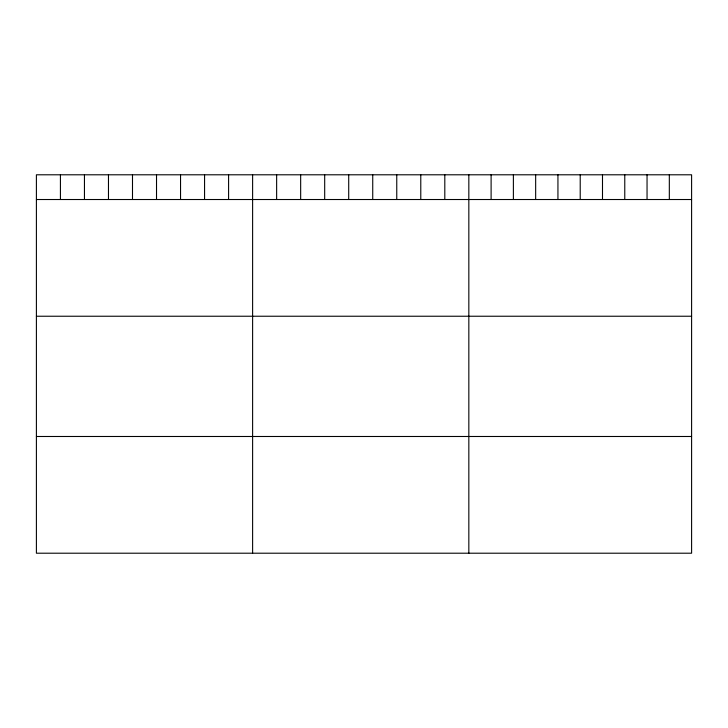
<?xml version="1.0" encoding="UTF-8"?>
<svg xmlns="http://www.w3.org/2000/svg" width="728" height="728" viewBox="0 0 728 728"><rect width="100%" height="100%" fill="white"/><g stroke="black" fill="none" stroke-linecap="round" stroke-linejoin="round"><path stroke-width="1.09" d="M691.6 199.518L691.6 553.207L36.4 553.207L36.4 174.793L691.6 174.793L691.6 199.518L36.4 199.518M36.4 316.234L691.6 316.234M36.4 436.491L691.6 436.491M669.323 174.793L669.323 199.518M647.046 174.793L647.046 199.518M624.77 174.793L624.77 199.518M602.493 174.793L602.493 199.518M580.216 174.793L580.216 199.518M557.939 174.793L557.939 199.518M535.662 174.793L535.662 199.518M513.386 174.793L513.386 199.518M491.109 174.793L491.109 199.518M468.832 174.793L468.832 553.207M444.808 174.793L444.808 199.518M420.784 174.793L420.784 199.518M396.76 174.793L396.76 199.518M372.736 174.793L372.736 199.518M348.712 174.793L348.712 199.518M324.688 174.793L324.688 199.518M300.664 174.793L300.664 199.518M276.64 174.793L276.64 199.518M252.616 174.793L252.616 553.207M228.592 174.793L228.592 199.518M204.568 174.793L204.568 199.518M180.544 174.793L180.544 199.518M156.52 174.793L156.52 199.518M132.496 174.793L132.496 199.518M108.472 174.793L108.472 199.518M84.448 174.793L84.448 199.518M60.424 174.793L60.424 199.518"/></g></svg>
